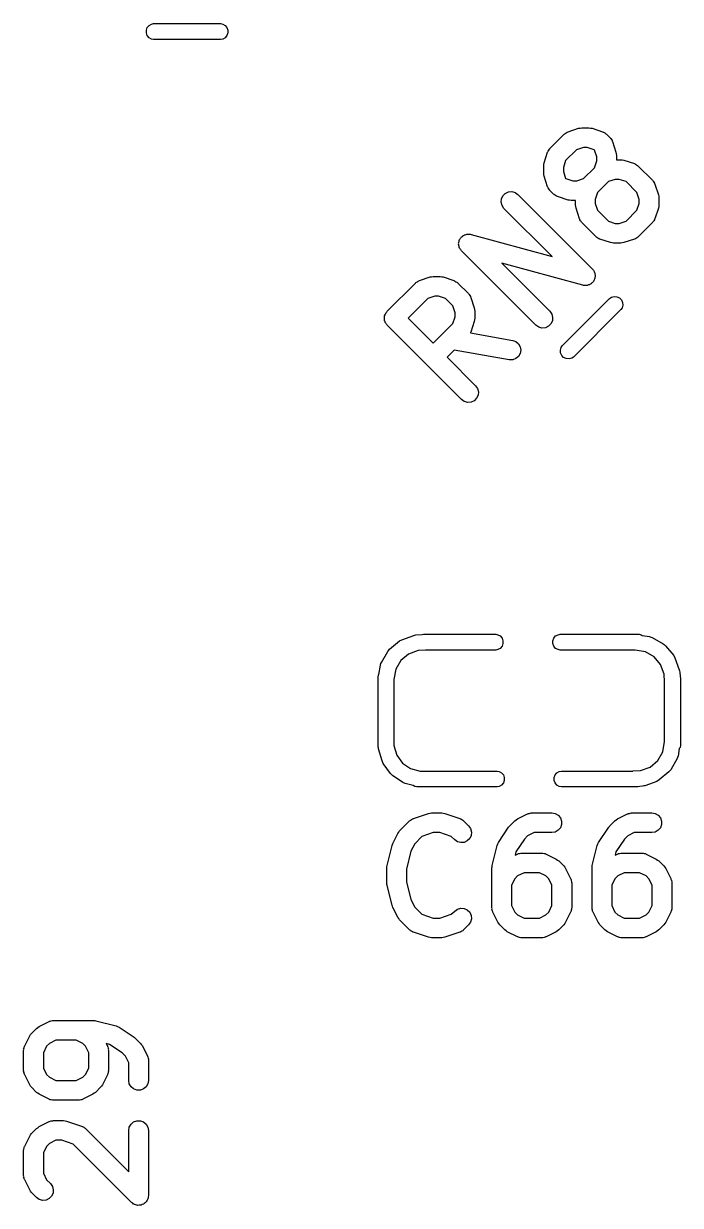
# Model space of a CAD drawing. Extents: x 553.3 to 630.8, y 408.7 to 458.1.
# Drawn here: x 585.55 to 590.54, y 426.9 to 435.89 of the extents above; entities that cross this region are included whole.
import ezdxf

# ---------------------------------------------------------------- set-up
doc = ezdxf.new("R2010")
doc.units = 0
doc.header["$MEASUREMENT"] = 0
doc.layers.add('BLACK', color=7, linetype='CONTINUOUS')

msp = doc.modelspace()

# ---------------------------------------------------------------- linework, layer by layer
at = {"layer": 'BLACK', "linetype": 'CONTINUOUS'}
for p, q in [((586.502, 435.874), (586.52, 435.884)), ((586.52, 435.884), (586.536, 435.887)), ((586.536, 435.887), (587.046, 435.887)), ((587.046, 435.887), (587.062, 435.884)), ((587.062, 435.884), (587.08, 435.874)), ((586.481, 435.838), (586.488, 435.857)), ((586.481, 435.816), (586.481, 435.838)), ((586.488, 435.797), (586.481, 435.816)), ((586.488, 435.857), (586.502, 435.874)), ((586.502, 435.78), (586.488, 435.797)), ((587.08, 435.874), (587.094, 435.857)), ((587.094, 435.797), (587.08, 435.78)), ((587.094, 435.857), (587.101, 435.838)), ((587.101, 435.816), (587.094, 435.797)), ((587.101, 435.838), (587.101, 435.816)), ((586.52, 435.77), (586.502, 435.78)), ((586.536, 435.767), (586.52, 435.77)), ((587.046, 435.767), (586.536, 435.767)), ((587.062, 435.77), (587.046, 435.767)), ((587.08, 435.78), (587.062, 435.77)), ((589.69, 435.064), (589.77, 435.091)), ((589.77, 435.091), (589.782, 435.093)), ((589.782, 435.093), (589.794, 435.095)), ((589.794, 435.095), (589.848, 435.095)), ((589.848, 435.095), (589.86, 435.093)), ((589.86, 435.093), (589.872, 435.091)), ((589.872, 435.091), (589.952, 435.064)), ((589.552, 434.938), (589.66, 435.046)), ((589.66, 435.046), (589.664, 435.048)), ((589.664, 435.048), (589.667, 435.052)), ((589.667, 435.052), (589.674, 435.056)), ((589.674, 435.056), (589.682, 435.061)), ((589.682, 435.061), (589.686, 435.062)), ((589.686, 435.062), (589.69, 435.064)), ((589.952, 435.064), (589.956, 435.062)), ((589.956, 435.062), (589.96, 435.061)), ((589.96, 435.061), (589.968, 435.056)), ((589.968, 435.056), (589.975, 435.052)), ((589.975, 435.052), (589.978, 435.048)), ((589.978, 435.048), (589.982, 435.046)), ((589.982, 435.046), (590.009, 435.019)), ((590.009, 435.019), (590.011, 435.015)), ((590.011, 435.015), (590.014, 435.012)), ((590.014, 435.012), (590.019, 435.005)), ((590.019, 435.005), (590.024, 434.998)), ((590.024, 434.998), (590.025, 434.993)), ((590.025, 434.993), (590.027, 434.99)), ((590.027, 434.99), (590.054, 434.909)), ((589.507, 434.828), (589.534, 434.909)), ((589.534, 434.909), (589.536, 434.913)), ((589.536, 434.913), (589.538, 434.917)), ((589.538, 434.917), (589.543, 434.924)), ((589.543, 434.924), (589.547, 434.932)), ((589.547, 434.932), (589.55, 434.935)), ((589.55, 434.935), (589.552, 434.938)), ((589.754, 434.927), (589.671, 434.845)), ((589.806, 434.945), (589.754, 434.927)), ((589.836, 434.945), (589.806, 434.945)), ((589.888, 434.927), (589.836, 434.945)), ((589.89, 434.925), (589.888, 434.927)), ((589.908, 434.873), (589.89, 434.925)), ((590.054, 434.909), (590.056, 434.897)), ((590.056, 434.897), (590.058, 434.885)), ((589.504, 434.804), (589.506, 434.816)), ((589.504, 434.75), (589.504, 434.804)), ((589.506, 434.816), (589.507, 434.828)), ((589.671, 434.845), (589.654, 434.792)), ((589.89, 434.791), (589.908, 434.843)), ((589.908, 434.843), (589.908, 434.873)), ((590.058, 434.885), (590.058, 434.852)), ((590.058, 434.852), (590.09, 434.852)), ((590.09, 434.852), (590.102, 434.85)), ((590.102, 434.85), (590.114, 434.848)), ((590.114, 434.848), (590.195, 434.822)), ((590.195, 434.822), (590.199, 434.819)), ((590.199, 434.819), (590.203, 434.818)), ((590.203, 434.818), (590.21, 434.813)), ((590.21, 434.813), (590.218, 434.809)), ((590.218, 434.809), (590.221, 434.806)), ((590.221, 434.806), (590.224, 434.803)), ((590.224, 434.803), (590.332, 434.696)), ((589.506, 434.739), (589.504, 434.75)), ((589.507, 434.727), (589.506, 434.739)), ((589.534, 434.646), (589.507, 434.727)), ((589.654, 434.792), (589.654, 434.763)), ((589.654, 434.763), (589.671, 434.71)), ((589.671, 434.71), (589.673, 434.708)), ((589.807, 434.708), (589.89, 434.791)), ((589.536, 434.642), (589.534, 434.646)), ((589.538, 434.638), (589.536, 434.642)), ((589.543, 434.631), (589.538, 434.638)), ((589.547, 434.623), (589.543, 434.631)), ((589.55, 434.62), (589.547, 434.623)), ((589.552, 434.617), (589.55, 434.62)), ((589.673, 434.708), (589.725, 434.691)), ((589.725, 434.691), (589.755, 434.691)), ((589.755, 434.691), (589.807, 434.708)), ((589.996, 434.685), (589.913, 434.602)), ((590.049, 434.702), (589.996, 434.685)), ((590.078, 434.702), (590.049, 434.702)), ((590.131, 434.685), (590.078, 434.702)), ((590.213, 434.602), (590.131, 434.685)), ((590.332, 434.696), (590.334, 434.692)), ((590.334, 434.692), (590.338, 434.689)), ((590.338, 434.689), (590.342, 434.682)), ((590.342, 434.682), (590.347, 434.674)), ((590.347, 434.674), (590.348, 434.67)), ((590.348, 434.67), (590.35, 434.666)), ((590.35, 434.666), (590.377, 434.586)), ((589.181, 434.528), (589.183, 434.554)), ((589.183, 434.554), (589.194, 434.578)), ((589.194, 434.578), (589.212, 434.596)), ((589.212, 434.596), (589.236, 434.607)), ((589.236, 434.607), (589.262, 434.61)), ((589.262, 434.61), (589.287, 434.603)), ((589.287, 434.603), (589.308, 434.588)), ((589.308, 434.588), (589.874, 434.022)), ((589.579, 434.59), (589.552, 434.617)), ((589.583, 434.587), (589.579, 434.59)), ((589.586, 434.584), (589.583, 434.587)), ((589.594, 434.58), (589.586, 434.584)), ((589.601, 434.575), (589.594, 434.58)), ((589.605, 434.574), (589.601, 434.575)), ((589.609, 434.571), (589.605, 434.574)), ((589.69, 434.545), (589.609, 434.571)), ((589.701, 434.543), (589.69, 434.545)), ((589.713, 434.541), (589.701, 434.543)), ((589.746, 434.541), (589.713, 434.541)), ((589.746, 434.508), (589.746, 434.541)), ((589.913, 434.602), (589.896, 434.55)), ((589.896, 434.55), (589.896, 434.52)), ((590.231, 434.55), (590.213, 434.602)), ((590.231, 434.52), (590.231, 434.55)), ((590.377, 434.586), (590.379, 434.574)), ((590.379, 434.574), (590.381, 434.562)), ((590.381, 434.562), (590.381, 434.508)), ((589.187, 434.503), (589.181, 434.528)), ((589.202, 434.482), (589.187, 434.503)), ((589.568, 434.116), (589.202, 434.482)), ((589.748, 434.496), (589.746, 434.508)), ((589.75, 434.484), (589.748, 434.496)), ((589.777, 434.403), (589.75, 434.484)), ((589.896, 434.52), (589.913, 434.468)), ((589.913, 434.468), (589.996, 434.385)), ((590.131, 434.385), (590.213, 434.468)), ((590.213, 434.468), (590.231, 434.52)), ((590.377, 434.484), (590.35, 434.403)), ((590.379, 434.496), (590.377, 434.484)), ((590.381, 434.508), (590.379, 434.496)), ((589.779, 434.4), (589.777, 434.403)), ((589.78, 434.395), (589.779, 434.4)), ((589.785, 434.388), (589.78, 434.395)), ((589.789, 434.381), (589.785, 434.388)), ((589.792, 434.378), (589.789, 434.381)), ((589.795, 434.374), (589.792, 434.378)), ((589.903, 434.266), (589.795, 434.374)), ((589.996, 434.385), (590.049, 434.367)), ((590.049, 434.367), (590.078, 434.367)), ((590.078, 434.367), (590.131, 434.385)), ((590.332, 434.374), (590.224, 434.266)), ((590.334, 434.378), (590.332, 434.374)), ((590.338, 434.381), (590.334, 434.378)), ((590.342, 434.388), (590.338, 434.381)), ((590.347, 434.395), (590.342, 434.388)), ((590.348, 434.4), (590.347, 434.395)), ((590.35, 434.403), (590.348, 434.4)), ((588.871, 434.255), (588.875, 434.259)), ((588.875, 434.259), (588.879, 434.265)), ((588.879, 434.265), (588.885, 434.269)), ((588.885, 434.269), (588.889, 434.273)), ((588.889, 434.273), (588.895, 434.276)), ((588.895, 434.276), (588.901, 434.28)), ((588.901, 434.28), (588.907, 434.281)), ((588.907, 434.281), (588.913, 434.284)), ((588.913, 434.284), (588.919, 434.285)), ((588.919, 434.285), (588.926, 434.286)), ((588.926, 434.286), (588.932, 434.286)), ((588.932, 434.286), (588.939, 434.286)), ((588.939, 434.286), (588.945, 434.285)), ((588.945, 434.285), (588.952, 434.284)), ((588.952, 434.284), (589.568, 434.116)), ((589.906, 434.264), (589.903, 434.266)), ((589.909, 434.261), (589.906, 434.264)), ((589.917, 434.256), (589.909, 434.261)), ((590.218, 434.261), (590.21, 434.256)), ((590.221, 434.264), (590.218, 434.261)), ((590.224, 434.266), (590.221, 434.264)), ((588.857, 434.218), (588.859, 434.225)), ((588.858, 434.212), (588.857, 434.218)), ((588.857, 434.205), (588.858, 434.212)), ((588.859, 434.199), (588.857, 434.205)), ((588.859, 434.225), (588.86, 434.231)), ((588.86, 434.193), (588.859, 434.199)), ((588.86, 434.231), (588.862, 434.237)), ((588.862, 434.186), (588.86, 434.193)), ((588.862, 434.237), (588.864, 434.244)), ((588.864, 434.18), (588.862, 434.186)), ((588.864, 434.244), (588.868, 434.249)), ((588.868, 434.175), (588.864, 434.18)), ((588.868, 434.249), (588.871, 434.255)), ((588.87, 434.169), (588.868, 434.175)), ((588.875, 434.164), (588.87, 434.169)), ((589.924, 434.251), (589.917, 434.256)), ((589.928, 434.25), (589.924, 434.251)), ((589.932, 434.248), (589.928, 434.25)), ((590.013, 434.221), (589.932, 434.248)), ((590.025, 434.22), (590.013, 434.221)), ((590.036, 434.217), (590.025, 434.22)), ((590.09, 434.217), (590.036, 434.217)), ((590.102, 434.22), (590.09, 434.217)), ((590.114, 434.221), (590.102, 434.22)), ((590.195, 434.248), (590.114, 434.221)), ((590.199, 434.25), (590.195, 434.248)), ((590.203, 434.251), (590.199, 434.25)), ((590.21, 434.256), (590.203, 434.251)), ((588.879, 434.159), (588.875, 434.164)), ((589.445, 433.593), (588.879, 434.159)), ((589.801, 433.897), (589.185, 434.065)), ((589.185, 434.065), (589.551, 433.699)), ((589.874, 434.022), (589.878, 434.017)), ((589.878, 434.017), (589.883, 434.012)), ((589.883, 434.012), (589.885, 434.006)), ((589.885, 434.006), (589.889, 434.001)), ((589.889, 434.001), (589.891, 433.994)), ((589.891, 433.994), (589.894, 433.988)), ((588.313, 433.699), (588.529, 433.914)), ((588.529, 433.914), (588.532, 433.917)), ((588.532, 433.917), (588.535, 433.92)), ((588.535, 433.92), (588.543, 433.924)), ((588.543, 433.924), (588.55, 433.929)), ((588.55, 433.929), (588.554, 433.931)), ((588.554, 433.931), (588.558, 433.933)), ((588.558, 433.933), (588.639, 433.96)), ((588.639, 433.96), (588.651, 433.961)), ((588.651, 433.961), (588.663, 433.963)), ((588.663, 433.963), (588.717, 433.963)), ((588.717, 433.963), (588.728, 433.961)), ((588.728, 433.961), (588.74, 433.96)), ((588.74, 433.96), (588.821, 433.933)), ((588.821, 433.933), (588.825, 433.931)), ((588.825, 433.931), (588.829, 433.929)), ((588.829, 433.929), (588.836, 433.924)), ((588.836, 433.924), (588.844, 433.92)), ((588.844, 433.92), (588.847, 433.917)), ((588.847, 433.917), (588.85, 433.914)), ((588.85, 433.914), (588.931, 433.834)), ((589.852, 433.901), (589.846, 433.899)), ((589.858, 433.905), (589.852, 433.901)), ((589.864, 433.908), (589.858, 433.905)), ((589.869, 433.912), (589.864, 433.908)), ((589.874, 433.916), (589.869, 433.912)), ((589.878, 433.921), (589.874, 433.916)), ((589.882, 433.926), (589.878, 433.921)), ((589.885, 433.932), (589.882, 433.926)), ((589.889, 433.937), (589.885, 433.932)), ((589.891, 433.944), (589.889, 433.937)), ((589.893, 433.95), (589.891, 433.944)), ((589.894, 433.956), (589.893, 433.95)), ((589.894, 433.988), (589.894, 433.982)), ((589.894, 433.982), (589.896, 433.976)), ((589.896, 433.962), (589.894, 433.956)), ((589.896, 433.976), (589.895, 433.969)), ((589.895, 433.969), (589.896, 433.962)), ((588.675, 433.813), (588.622, 433.796)), ((588.704, 433.813), (588.675, 433.813)), ((588.757, 433.796), (588.704, 433.813)), ((588.931, 433.834), (588.934, 433.83)), ((588.934, 433.83), (588.937, 433.827)), ((588.937, 433.827), (588.941, 433.82)), ((588.941, 433.82), (588.946, 433.812)), ((588.946, 433.812), (588.947, 433.808)), ((589.808, 433.896), (589.801, 433.897)), ((589.814, 433.894), (589.808, 433.896)), ((589.821, 433.895), (589.814, 433.894)), ((589.827, 433.894), (589.821, 433.895)), ((589.834, 433.896), (589.827, 433.894)), ((589.84, 433.897), (589.834, 433.896)), ((589.846, 433.899), (589.84, 433.897)), ((590.019, 433.806), (590.039, 433.812)), ((590.039, 433.812), (590.061, 433.81)), ((590.061, 433.81), (590.08, 433.801)), ((588.622, 433.796), (588.472, 433.646)), ((588.813, 433.74), (588.757, 433.796)), ((588.83, 433.688), (588.813, 433.74)), ((588.947, 433.808), (588.949, 433.804)), ((588.949, 433.804), (588.976, 433.724)), ((588.976, 433.724), (588.978, 433.712)), ((589.645, 433.436), (590.006, 433.797)), ((590.006, 433.797), (590.019, 433.806)), ((590.08, 433.801), (590.095, 433.786)), ((590.1, 433.725), (590.091, 433.712)), ((590.095, 433.786), (590.104, 433.767)), ((590.105, 433.746), (590.1, 433.725)), ((590.104, 433.767), (590.105, 433.746)), ((588.292, 433.652), (588.293, 433.659)), ((588.292, 433.646), (588.292, 433.652)), ((588.292, 433.639), (588.292, 433.646)), ((588.293, 433.633), (588.292, 433.639)), ((588.293, 433.659), (588.294, 433.665)), ((588.294, 433.627), (588.293, 433.633)), ((588.294, 433.665), (588.297, 433.671)), ((588.297, 433.671), (588.298, 433.678)), ((588.298, 433.678), (588.302, 433.683)), ((588.302, 433.683), (588.305, 433.689)), ((588.305, 433.689), (588.31, 433.694)), ((588.31, 433.694), (588.313, 433.699)), ((588.472, 433.646), (588.663, 433.456)), ((588.813, 433.606), (588.83, 433.658)), ((588.83, 433.658), (588.83, 433.688)), ((588.978, 433.634), (588.976, 433.622)), ((588.978, 433.712), (588.98, 433.7)), ((588.98, 433.646), (588.978, 433.634)), ((588.98, 433.7), (588.98, 433.646)), ((589.551, 433.699), (589.566, 433.678)), ((589.566, 433.678), (589.572, 433.652)), ((589.572, 433.652), (589.57, 433.627)), ((590.091, 433.712), (589.73, 433.351)), ((588.297, 433.621), (588.294, 433.627)), ((588.298, 433.614), (588.297, 433.621)), ((588.302, 433.609), (588.298, 433.614)), ((588.305, 433.603), (588.302, 433.609)), ((588.31, 433.598), (588.305, 433.603)), ((588.313, 433.593), (588.31, 433.598)), ((588.879, 433.027), (588.313, 433.593)), ((588.663, 433.456), (588.813, 433.606)), ((588.949, 433.541), (588.947, 433.538)), ((588.976, 433.622), (588.949, 433.541)), ((589.466, 433.578), (589.445, 433.593)), ((589.491, 433.571), (589.466, 433.578)), ((589.517, 433.573), (589.491, 433.571)), ((589.541, 433.585), (589.517, 433.573)), ((589.559, 433.603), (589.541, 433.585)), ((589.57, 433.627), (589.559, 433.603)), ((588.947, 433.538), (588.946, 433.534)), ((588.946, 433.534), (589.268, 433.477)), ((589.268, 433.477), (589.293, 433.468)), ((589.293, 433.468), (589.313, 433.452)), ((589.313, 433.452), (589.326, 433.429)), ((588.823, 433.404), (588.769, 433.35)), ((589.242, 433.33), (588.823, 433.404)), ((589.326, 433.378), (589.313, 433.355)), ((589.326, 433.429), (589.33, 433.403)), ((589.33, 433.403), (589.326, 433.378)), ((589.631, 433.403), (589.636, 433.423)), ((589.632, 433.382), (589.631, 433.403)), ((589.641, 433.362), (589.632, 433.382)), ((589.636, 433.423), (589.645, 433.436)), ((589.656, 433.348), (589.641, 433.362)), ((588.769, 433.35), (588.985, 433.133)), ((589.268, 433.33), (589.242, 433.33)), ((589.293, 433.339), (589.268, 433.33)), ((589.313, 433.355), (589.293, 433.339)), ((589.675, 433.339), (589.656, 433.348)), ((589.697, 433.337), (589.675, 433.339)), ((589.717, 433.342), (589.697, 433.337)), ((589.73, 433.351), (589.717, 433.342)), ((588.985, 433.133), (589, 433.112)), ((589, 433.112), (589.007, 433.087)), ((588.9, 433.012), (588.879, 433.027)), ((588.926, 433.006), (588.9, 433.012)), ((588.951, 433.008), (588.926, 433.006)), ((588.975, 433.019), (588.951, 433.008)), ((588.994, 433.037), (588.975, 433.019)), ((589.005, 433.061), (588.994, 433.037)), ((589.007, 433.087), (589.005, 433.061)), ((588.424, 431.201), (588.515, 431.234)), ((588.515, 431.234), (588.524, 431.236)), ((588.524, 431.236), (588.532, 431.238)), ((588.532, 431.238), (588.579, 431.24)), ((588.579, 431.24), (588.589, 431.242)), ((588.589, 431.242), (589.14, 431.242)), ((589.14, 431.242), (589.155, 431.239)), ((589.155, 431.239), (589.173, 431.229)), ((589.173, 431.229), (589.187, 431.213)), ((589.187, 431.213), (589.194, 431.193)), ((589.574, 431.193), (589.582, 431.213)), ((589.582, 431.213), (589.595, 431.229)), ((589.595, 431.229), (589.613, 431.239)), ((589.613, 431.239), (589.629, 431.242)), ((589.629, 431.242), (590.23, 431.242)), ((590.23, 431.242), (590.245, 431.239)), ((590.245, 431.239), (590.254, 431.234)), ((590.254, 431.234), (590.31, 431.224)), ((590.31, 431.224), (590.31, 431.224)), ((590.31, 431.224), (590.32, 431.221)), ((590.32, 431.221), (590.33, 431.217)), ((590.33, 431.217), (590.33, 431.217)), ((590.33, 431.217), (590.414, 431.169)), ((588.318, 431.112), (588.325, 431.12)), ((588.325, 431.12), (588.331, 431.128)), ((588.331, 431.128), (588.406, 431.191)), ((588.331, 431.128), (588.331, 431.128)), ((588.406, 431.191), (588.424, 431.201)), ((588.424, 431.201), (588.424, 431.201)), ((588.548, 431.118), (588.475, 431.092)), ((588.605, 431.122), (588.548, 431.118)), ((588.607, 431.122), (588.605, 431.122)), ((589.14, 431.122), (588.607, 431.122)), ((589.155, 431.125), (589.14, 431.122)), ((589.173, 431.135), (589.155, 431.125)), ((589.187, 431.152), (589.173, 431.135)), ((589.194, 431.171), (589.187, 431.152)), ((589.194, 431.193), (589.194, 431.171)), ((589.574, 431.171), (589.574, 431.193)), ((589.582, 431.152), (589.574, 431.171)), ((589.595, 431.135), (589.582, 431.152)), ((589.613, 431.125), (589.595, 431.135)), ((589.629, 431.122), (589.613, 431.125)), ((590.199, 431.122), (589.629, 431.122)), ((590.279, 431.108), (590.199, 431.122)), ((590.414, 431.169), (590.414, 431.169)), ((590.414, 431.169), (590.42, 431.164)), ((590.42, 431.164), (590.43, 431.155)), ((590.43, 431.155), (590.43, 431.155)), ((590.43, 431.155), (590.493, 431.081)), ((588.266, 431.019), (588.269, 431.028)), ((588.269, 431.028), (588.318, 431.112)), ((588.269, 431.028), (588.269, 431.028)), ((588.318, 431.112), (588.318, 431.112)), ((588.416, 431.043), (588.378, 430.977)), ((588.475, 431.092), (588.416, 431.043)), ((590.345, 431.07), (590.279, 431.108)), ((590.394, 431.012), (590.345, 431.07)), ((590.493, 431.081), (590.503, 431.063)), ((590.503, 431.063), (590.503, 431.063)), ((590.503, 431.063), (590.536, 430.971)), ((588.244, 430.917), (588.247, 430.933)), ((588.247, 430.933), (588.25, 430.937)), ((588.25, 430.937), (588.262, 431.008)), ((588.262, 431.008), (588.266, 431.019)), ((588.262, 431.008), (588.262, 431.008)), ((588.378, 430.977), (588.364, 430.897)), ((590.421, 430.938), (590.394, 431.012)), ((590.424, 430.881), (590.421, 430.938)), ((590.536, 430.971), (590.538, 430.963)), ((590.538, 430.963), (590.54, 430.954)), ((590.54, 430.954), (590.542, 430.922)), ((588.244, 430.417), (588.244, 430.917)), ((588.364, 430.897), (588.364, 430.432)), ((590.424, 430.879), (590.424, 430.881)), ((590.424, 430.427), (590.424, 430.879)), ((590.542, 430.922), (590.544, 430.907)), ((590.544, 430.907), (590.544, 430.397)), ((588.245, 430.415), (588.244, 430.417)), ((588.245, 430.385), (588.245, 430.415)), ((588.364, 430.432), (588.365, 430.395)), ((588.365, 430.395), (588.386, 430.322)), ((590.41, 430.347), (590.424, 430.427)), ((590.544, 430.397), (590.542, 430.381)), ((588.247, 430.378), (588.245, 430.385)), ((588.248, 430.37), (588.247, 430.378)), ((588.274, 430.279), (588.248, 430.37)), ((588.386, 430.322), (588.429, 430.262)), ((590.372, 430.281), (590.41, 430.347)), ((590.525, 430.312), (590.519, 430.296)), ((590.527, 430.316), (590.525, 430.312)), ((590.536, 430.372), (590.527, 430.316)), ((590.527, 430.316), (590.527, 430.316)), ((590.542, 430.381), (590.536, 430.372)), ((588.283, 430.26), (588.274, 430.279)), ((588.338, 430.183), (588.283, 430.26)), ((588.283, 430.26), (588.283, 430.26)), ((588.429, 430.262), (588.49, 430.221)), ((588.49, 430.221), (588.565, 430.202)), ((590.241, 430.206), (590.314, 430.232)), ((590.314, 430.232), (590.372, 430.281)), ((590.519, 430.296), (590.471, 430.212)), ((590.519, 430.296), (590.519, 430.296)), ((588.353, 430.169), (588.338, 430.183)), ((588.432, 430.115), (588.353, 430.169)), ((588.565, 430.202), (589.15, 430.202)), ((589.15, 430.202), (589.165, 430.199)), ((589.165, 430.199), (589.183, 430.189)), ((589.183, 430.189), (589.197, 430.173)), ((589.197, 430.173), (589.204, 430.153)), ((589.204, 430.131), (589.197, 430.112)), ((589.204, 430.153), (589.204, 430.131)), ((589.584, 430.153), (589.592, 430.173)), ((589.584, 430.131), (589.584, 430.153)), ((589.592, 430.112), (589.584, 430.131)), ((589.592, 430.173), (589.605, 430.189)), ((589.605, 430.189), (589.623, 430.199)), ((589.623, 430.199), (589.639, 430.202)), ((589.639, 430.202), (590.182, 430.202)), ((590.182, 430.202), (590.183, 430.203)), ((590.183, 430.203), (590.241, 430.206)), ((590.383, 430.134), (590.365, 430.123)), ((590.457, 430.196), (590.383, 430.134)), ((590.466, 430.207), (590.457, 430.196)), ((590.457, 430.196), (590.457, 430.196)), ((590.471, 430.212), (590.466, 430.207)), ((590.471, 430.212), (590.471, 430.212)), ((588.451, 430.107), (588.432, 430.115)), ((588.432, 430.115), (588.432, 430.115)), ((588.511, 430.092), (588.451, 430.107)), ((588.523, 430.085), (588.511, 430.092)), ((588.539, 430.082), (588.523, 430.085)), ((589.15, 430.082), (588.539, 430.082)), ((589.165, 430.085), (589.15, 430.082)), ((589.183, 430.095), (589.165, 430.085)), ((589.197, 430.112), (589.183, 430.095)), ((589.605, 430.095), (589.592, 430.112)), ((589.623, 430.085), (589.605, 430.095)), ((589.639, 430.082), (589.623, 430.085)), ((590.22, 430.082), (589.639, 430.082)), ((590.235, 430.085), (590.22, 430.082)), ((590.236, 430.085), (590.235, 430.085)), ((590.256, 430.086), (590.236, 430.085)), ((590.265, 430.088), (590.256, 430.086)), ((590.273, 430.09), (590.265, 430.088)), ((590.365, 430.123), (590.273, 430.09)), ((590.365, 430.123), (590.365, 430.123)), ((588.513, 429.841), (588.628, 429.879)), ((588.628, 429.879), (588.64, 429.881)), ((588.64, 429.881), (588.651, 429.883)), ((588.651, 429.883), (588.728, 429.883)), ((588.728, 429.883), (588.739, 429.881)), ((588.739, 429.881), (588.751, 429.879)), ((588.751, 429.879), (588.866, 429.841)), ((589.304, 429.837), (589.38, 429.875)), ((589.38, 429.875), (589.384, 429.876)), ((589.384, 429.876), (589.388, 429.879)), ((589.388, 429.879), (589.396, 429.88)), ((589.396, 429.88), (589.405, 429.883)), ((589.405, 429.883), (589.409, 429.882)), ((589.409, 429.882), (589.413, 429.883)), ((589.413, 429.883), (589.566, 429.883)), ((589.566, 429.883), (589.591, 429.879)), ((589.591, 429.879), (589.614, 429.866)), ((589.614, 429.866), (589.631, 429.846)), ((590.066, 429.837), (590.142, 429.875)), ((590.142, 429.875), (590.146, 429.876)), ((590.146, 429.876), (590.15, 429.879)), ((590.15, 429.879), (590.158, 429.88)), ((590.158, 429.88), (590.167, 429.883)), ((590.167, 429.883), (590.171, 429.882)), ((590.171, 429.882), (590.175, 429.883)), ((590.175, 429.883), (590.328, 429.883)), ((590.328, 429.883), (590.353, 429.879)), ((590.353, 429.879), (590.376, 429.866)), ((590.376, 429.866), (590.393, 429.846)), ((588.408, 429.747), (588.484, 429.823)), ((588.484, 429.823), (588.488, 429.826)), ((588.488, 429.826), (588.491, 429.829)), ((588.491, 429.829), (588.498, 429.833)), ((588.498, 429.833), (588.505, 429.838)), ((588.505, 429.838), (588.51, 429.839)), ((588.51, 429.839), (588.513, 429.841)), ((588.866, 429.841), (588.869, 429.839)), ((588.869, 429.839), (588.874, 429.838)), ((588.874, 429.838), (588.881, 429.833)), ((588.881, 429.833), (588.889, 429.829)), ((588.889, 429.829), (588.891, 429.826)), ((588.891, 429.826), (588.895, 429.823)), ((588.895, 429.823), (588.933, 429.785)), ((588.933, 429.785), (588.948, 429.764)), ((589.16, 429.659), (589.237, 429.774)), ((589.237, 429.774), (589.242, 429.779)), ((589.242, 429.779), (589.246, 429.785)), ((589.246, 429.785), (589.284, 429.823)), ((589.284, 429.823), (589.294, 429.83)), ((589.294, 429.83), (589.304, 429.837)), ((589.631, 429.771), (589.614, 429.751)), ((589.631, 429.846), (589.64, 429.821)), ((589.64, 429.795), (589.631, 429.771)), ((589.64, 429.821), (589.64, 429.795)), ((589.922, 429.659), (589.999, 429.774)), ((589.999, 429.774), (590.004, 429.779)), ((590.004, 429.779), (590.008, 429.785)), ((590.008, 429.785), (590.046, 429.823)), ((590.046, 429.823), (590.056, 429.83)), ((590.056, 429.83), (590.066, 429.837)), ((590.393, 429.771), (590.376, 429.751)), ((590.393, 429.846), (590.401, 429.821)), ((590.401, 429.795), (590.393, 429.771)), ((590.401, 429.821), (590.401, 429.795)), ((588.356, 429.651), (588.394, 429.727)), ((588.394, 429.727), (588.401, 429.737)), ((588.401, 429.737), (588.408, 429.747)), ((588.578, 429.704), (588.523, 429.649)), ((588.664, 429.733), (588.578, 429.704)), ((588.715, 429.733), (588.664, 429.733)), ((588.801, 429.704), (588.715, 429.733)), ((588.827, 429.679), (588.801, 429.704)), ((588.848, 429.664), (588.827, 429.679)), ((588.941, 429.689), (588.923, 429.67)), ((588.952, 429.712), (588.941, 429.689)), ((588.948, 429.764), (588.955, 429.738)), ((588.955, 429.738), (588.952, 429.712)), ((589.357, 429.684), (589.292, 429.587)), ((589.382, 429.708), (589.357, 429.684)), ((589.431, 429.733), (589.382, 429.708)), ((589.566, 429.733), (589.431, 429.733)), ((589.591, 429.738), (589.566, 429.733)), ((589.614, 429.751), (589.591, 429.738)), ((590.119, 429.684), (590.054, 429.587)), ((590.143, 429.708), (590.119, 429.684)), ((590.193, 429.733), (590.143, 429.708)), ((590.328, 429.733), (590.193, 429.733)), ((590.353, 429.738), (590.328, 429.733)), ((590.376, 429.751), (590.353, 429.738)), ((588.312, 429.483), (588.35, 429.636)), ((588.35, 429.636), (588.353, 429.643)), ((588.353, 429.643), (588.356, 429.651)), ((588.494, 429.591), (588.46, 429.456)), ((588.523, 429.649), (588.494, 429.591)), ((588.873, 429.657), (588.848, 429.664)), ((588.899, 429.659), (588.873, 429.657)), ((588.923, 429.67), (588.899, 429.659)), ((589.112, 429.483), (589.15, 429.636)), ((589.15, 429.636), (589.155, 429.647)), ((589.155, 429.647), (589.16, 429.659)), ((589.292, 429.587), (589.286, 429.562)), ((589.874, 429.483), (589.912, 429.636)), ((589.912, 429.636), (589.917, 429.647)), ((589.917, 429.647), (589.922, 429.659)), ((590.054, 429.587), (590.048, 429.562)), ((589.286, 429.562), (589.304, 429.57)), ((589.304, 429.57), (589.308, 429.572)), ((589.308, 429.572), (589.312, 429.574)), ((589.312, 429.574), (589.32, 429.575)), ((589.32, 429.575), (589.329, 429.578)), ((589.329, 429.578), (589.333, 429.578)), ((589.333, 429.578), (589.337, 429.578)), ((589.337, 429.578), (589.49, 429.578)), ((589.49, 429.578), (589.494, 429.578)), ((589.494, 429.578), (589.498, 429.578)), ((589.498, 429.578), (589.507, 429.575)), ((589.507, 429.575), (589.515, 429.574)), ((589.515, 429.574), (589.519, 429.572)), ((589.519, 429.572), (589.523, 429.57)), ((589.523, 429.57), (589.599, 429.532)), ((589.599, 429.532), (589.609, 429.525)), ((589.609, 429.525), (589.619, 429.518)), ((589.619, 429.518), (589.657, 429.48)), ((590.048, 429.562), (590.066, 429.57)), ((590.066, 429.57), (590.07, 429.572)), ((590.07, 429.572), (590.073, 429.574)), ((590.073, 429.574), (590.082, 429.575)), ((590.082, 429.575), (590.09, 429.578)), ((590.09, 429.578), (590.095, 429.578)), ((590.095, 429.578), (590.099, 429.578)), ((590.099, 429.578), (590.251, 429.578)), ((590.251, 429.578), (590.256, 429.578)), ((590.256, 429.578), (590.26, 429.578)), ((590.26, 429.578), (590.268, 429.575)), ((590.268, 429.575), (590.277, 429.574)), ((590.277, 429.574), (590.281, 429.572)), ((590.281, 429.572), (590.285, 429.57)), ((590.285, 429.57), (590.361, 429.532)), ((590.361, 429.532), (590.371, 429.525)), ((590.371, 429.525), (590.381, 429.518)), ((590.381, 429.518), (590.419, 429.48)), ((588.31, 429.465), (588.311, 429.474)), ((588.31, 429.351), (588.31, 429.465)), ((588.311, 429.474), (588.312, 429.483)), ((588.46, 429.456), (588.46, 429.36)), ((589.11, 429.465), (589.111, 429.474)), ((589.11, 429.16), (589.11, 429.465)), ((589.111, 429.474), (589.112, 429.483)), ((589.355, 429.428), (589.305, 429.404)), ((589.472, 429.428), (589.355, 429.428)), ((589.521, 429.404), (589.472, 429.428)), ((589.657, 429.48), (589.664, 429.47)), ((589.664, 429.47), (589.671, 429.461)), ((589.671, 429.461), (589.709, 429.384)), ((589.872, 429.465), (589.873, 429.474)), ((589.872, 429.16), (589.872, 429.465)), ((589.873, 429.474), (589.874, 429.483)), ((590.117, 429.428), (590.067, 429.404)), ((590.234, 429.428), (590.117, 429.428)), ((590.283, 429.404), (590.234, 429.428)), ((590.419, 429.48), (590.426, 429.47)), ((590.426, 429.47), (590.433, 429.461)), ((590.433, 429.461), (590.471, 429.384)), ((588.311, 429.342), (588.31, 429.351)), ((588.312, 429.333), (588.311, 429.342)), ((588.35, 429.18), (588.312, 429.333)), ((588.46, 429.36), (588.494, 429.225)), ((589.285, 429.383), (589.26, 429.333)), ((589.26, 429.333), (589.26, 429.178)), ((589.305, 429.404), (589.285, 429.383)), ((589.542, 429.383), (589.521, 429.404)), ((589.567, 429.333), (589.542, 429.383)), ((589.567, 429.178), (589.567, 429.333)), ((589.709, 429.384), (589.71, 429.38)), ((589.71, 429.38), (589.712, 429.377)), ((589.712, 429.377), (589.714, 429.368)), ((589.714, 429.368), (589.716, 429.36)), ((589.716, 429.36), (589.716, 429.355)), ((589.716, 429.355), (589.717, 429.351)), ((589.717, 429.351), (589.717, 429.16)), ((590.046, 429.383), (590.022, 429.333)), ((590.022, 429.333), (590.022, 429.178)), ((590.067, 429.404), (590.046, 429.383)), ((590.304, 429.383), (590.283, 429.404)), ((590.329, 429.333), (590.304, 429.383)), ((590.329, 429.178), (590.329, 429.333)), ((590.471, 429.384), (590.472, 429.38)), ((590.472, 429.38), (590.474, 429.377)), ((590.474, 429.377), (590.476, 429.368)), ((590.476, 429.368), (590.478, 429.36)), ((590.478, 429.36), (590.478, 429.355)), ((590.478, 429.355), (590.479, 429.351)), ((590.479, 429.351), (590.479, 429.16)), ((588.494, 429.225), (588.523, 429.167)), ((588.353, 429.173), (588.35, 429.18)), ((588.356, 429.165), (588.353, 429.173)), ((588.394, 429.089), (588.356, 429.165)), ((588.523, 429.167), (588.578, 429.112)), ((588.801, 429.112), (588.827, 429.137)), ((588.827, 429.137), (588.848, 429.152)), ((588.848, 429.152), (588.873, 429.159)), ((588.873, 429.159), (588.899, 429.157)), ((588.899, 429.157), (588.923, 429.146)), ((588.923, 429.146), (588.941, 429.127)), ((589.111, 429.156), (589.11, 429.16)), ((589.11, 429.152), (589.111, 429.156)), ((589.113, 429.143), (589.11, 429.152)), ((589.114, 429.135), (589.113, 429.143)), ((589.116, 429.131), (589.114, 429.135)), ((589.26, 429.178), (589.285, 429.129)), ((589.542, 429.129), (589.567, 429.178)), ((589.712, 429.135), (589.71, 429.131)), ((589.714, 429.143), (589.712, 429.135)), ((589.716, 429.152), (589.714, 429.143)), ((589.717, 429.16), (589.716, 429.156)), ((589.716, 429.156), (589.716, 429.152)), ((589.872, 429.156), (589.872, 429.16)), ((589.872, 429.152), (589.872, 429.156)), ((589.875, 429.143), (589.872, 429.152)), ((589.876, 429.135), (589.875, 429.143)), ((589.878, 429.131), (589.876, 429.135)), ((590.022, 429.178), (590.046, 429.129)), ((590.304, 429.129), (590.329, 429.178)), ((590.474, 429.135), (590.472, 429.131)), ((590.476, 429.143), (590.474, 429.135)), ((590.478, 429.152), (590.476, 429.143)), ((590.479, 429.16), (590.478, 429.156)), ((590.478, 429.156), (590.478, 429.152)), ((588.401, 429.079), (588.394, 429.089)), ((588.408, 429.069), (588.401, 429.079)), ((588.484, 428.993), (588.408, 429.069)), ((588.578, 429.112), (588.664, 429.083)), ((588.664, 429.083), (588.715, 429.083)), ((588.715, 429.083), (588.801, 429.112)), ((588.948, 429.053), (588.933, 429.031)), ((588.941, 429.127), (588.952, 429.104)), ((588.955, 429.078), (588.948, 429.053)), ((588.952, 429.104), (588.955, 429.078)), ((589.118, 429.127), (589.116, 429.131)), ((589.156, 429.051), (589.118, 429.127)), ((589.163, 429.041), (589.156, 429.051)), ((589.285, 429.129), (589.305, 429.108)), ((589.305, 429.108), (589.355, 429.083)), ((589.355, 429.083), (589.472, 429.083)), ((589.472, 429.083), (589.521, 429.108)), ((589.521, 429.108), (589.542, 429.129)), ((589.671, 429.051), (589.664, 429.041)), ((589.709, 429.127), (589.671, 429.051)), ((589.71, 429.131), (589.709, 429.127)), ((589.88, 429.127), (589.878, 429.131)), ((589.918, 429.051), (589.88, 429.127)), ((589.925, 429.041), (589.918, 429.051)), ((590.046, 429.129), (590.067, 429.108)), ((590.067, 429.108), (590.117, 429.083)), ((590.117, 429.083), (590.234, 429.083)), ((590.234, 429.083), (590.283, 429.108)), ((590.283, 429.108), (590.304, 429.129)), ((590.433, 429.051), (590.426, 429.041)), ((590.471, 429.127), (590.433, 429.051)), ((590.472, 429.131), (590.471, 429.127)), ((588.488, 428.991), (588.484, 428.993)), ((588.491, 428.987), (588.488, 428.991)), ((588.498, 428.983), (588.491, 428.987)), ((588.505, 428.978), (588.498, 428.983)), ((588.51, 428.977), (588.505, 428.978)), ((588.513, 428.975), (588.51, 428.977)), ((588.628, 428.937), (588.513, 428.975)), ((588.866, 428.975), (588.751, 428.937)), ((588.869, 428.977), (588.866, 428.975)), ((588.874, 428.978), (588.869, 428.977)), ((588.881, 428.983), (588.874, 428.978)), ((588.889, 428.987), (588.881, 428.983)), ((588.891, 428.991), (588.889, 428.987)), ((588.895, 428.993), (588.891, 428.991)), ((588.933, 429.031), (588.895, 428.993)), ((589.17, 429.031), (589.163, 429.041)), ((589.208, 428.993), (589.17, 429.031)), ((589.218, 428.986), (589.208, 428.993)), ((589.227, 428.979), (589.218, 428.986)), ((589.304, 428.941), (589.227, 428.979)), ((589.599, 428.979), (589.523, 428.941)), ((589.609, 428.986), (589.599, 428.979)), ((589.619, 428.993), (589.609, 428.986)), ((589.657, 429.031), (589.619, 428.993)), ((589.664, 429.041), (589.657, 429.031)), ((589.932, 429.031), (589.925, 429.041)), ((589.97, 428.993), (589.932, 429.031)), ((589.98, 428.986), (589.97, 428.993)), ((589.989, 428.979), (589.98, 428.986)), ((590.066, 428.941), (589.989, 428.979)), ((590.361, 428.979), (590.285, 428.941)), ((590.371, 428.986), (590.361, 428.979)), ((590.381, 428.993), (590.371, 428.986)), ((590.419, 429.031), (590.381, 428.993)), ((590.426, 429.041), (590.419, 429.031)), ((588.64, 428.935), (588.628, 428.937)), ((588.651, 428.933), (588.64, 428.935)), ((588.728, 428.933), (588.651, 428.933)), ((588.739, 428.935), (588.728, 428.933)), ((588.751, 428.937), (588.739, 428.935)), ((589.308, 428.94), (589.304, 428.941)), ((589.312, 428.938), (589.308, 428.94)), ((589.32, 428.936), (589.312, 428.938)), ((589.329, 428.934), (589.32, 428.936)), ((589.333, 428.934), (589.329, 428.934)), ((589.337, 428.933), (589.333, 428.934)), ((589.49, 428.933), (589.337, 428.933)), ((589.494, 428.934), (589.49, 428.933)), ((589.498, 428.934), (589.494, 428.934)), ((589.507, 428.936), (589.498, 428.934)), ((589.515, 428.938), (589.507, 428.936)), ((589.519, 428.94), (589.515, 428.938)), ((589.523, 428.941), (589.519, 428.94)), ((590.07, 428.94), (590.066, 428.941)), ((590.073, 428.938), (590.07, 428.94)), ((590.082, 428.936), (590.073, 428.938)), ((590.09, 428.934), (590.082, 428.936)), ((590.095, 428.934), (590.09, 428.934)), ((590.099, 428.933), (590.095, 428.934)), ((590.251, 428.933), (590.099, 428.933)), ((590.256, 428.934), (590.251, 428.933)), ((590.26, 428.934), (590.256, 428.934)), ((590.268, 428.936), (590.26, 428.934)), ((590.277, 428.938), (590.268, 428.936)), ((590.281, 428.94), (590.277, 428.938)), ((590.285, 428.941), (590.281, 428.94)), ((585.607, 428.206), (585.645, 428.244)), ((585.645, 428.244), (585.655, 428.251)), ((585.655, 428.251), (585.665, 428.259)), ((585.665, 428.259), (585.741, 428.297)), ((585.741, 428.297), (585.745, 428.298)), ((585.745, 428.298), (585.749, 428.3)), ((585.749, 428.3), (585.757, 428.302)), ((585.757, 428.302), (585.766, 428.304)), ((585.766, 428.304), (585.77, 428.304)), ((585.77, 428.304), (585.774, 428.305)), ((585.774, 428.305), (586.079, 428.305)), ((586.079, 428.305), (586.088, 428.303)), ((586.088, 428.303), (586.097, 428.302)), ((586.097, 428.302), (586.25, 428.264)), ((586.25, 428.264), (586.261, 428.259)), ((586.261, 428.259), (586.273, 428.254)), ((586.273, 428.254), (586.387, 428.178)), ((585.555, 428.111), (585.593, 428.187)), ((585.593, 428.187), (585.6, 428.197)), ((585.6, 428.197), (585.607, 428.206)), ((585.792, 428.155), (585.743, 428.13)), ((585.947, 428.155), (585.792, 428.155)), ((585.997, 428.13), (585.947, 428.155)), ((586.387, 428.178), (586.393, 428.173)), ((586.393, 428.173), (586.399, 428.168)), ((586.399, 428.168), (586.437, 428.13)), ((585.547, 428.086), (585.55, 428.094)), ((585.548, 428.081), (585.547, 428.086)), ((585.547, 428.077), (585.548, 428.081)), ((585.547, 427.925), (585.547, 428.077)), ((585.55, 428.094), (585.551, 428.103)), ((585.551, 428.103), (585.554, 428.107)), ((585.554, 428.107), (585.555, 428.111)), ((585.722, 428.109), (585.697, 428.059)), ((585.697, 428.059), (585.697, 427.942)), ((585.743, 428.13), (585.722, 428.109)), ((586.017, 428.109), (585.997, 428.13)), ((586.042, 428.059), (586.017, 428.109)), ((586.042, 427.942), (586.042, 428.059)), ((586.201, 428.122), (586.176, 428.128)), ((586.176, 428.128), (586.184, 428.111)), ((586.184, 428.111), (586.185, 428.107)), ((586.185, 428.107), (586.188, 428.103)), ((586.188, 428.103), (586.189, 428.094)), ((586.189, 428.094), (586.192, 428.086)), ((586.192, 428.086), (586.191, 428.081)), ((586.191, 428.081), (586.192, 428.077)), ((586.192, 428.077), (586.192, 427.925)), ((586.298, 428.057), (586.201, 428.122)), ((586.322, 428.033), (586.298, 428.057)), ((586.437, 428.13), (586.444, 428.12)), ((586.444, 428.12), (586.451, 428.111)), ((586.451, 428.111), (586.489, 428.034)), ((586.347, 427.983), (586.322, 428.033)), ((586.347, 427.849), (586.347, 427.983)), ((586.489, 428.034), (586.49, 428.03)), ((586.49, 428.03), (586.492, 428.027)), ((586.492, 428.027), (586.494, 428.018)), ((586.494, 428.018), (586.496, 428.01)), ((586.496, 428.01), (586.496, 428.005)), ((586.496, 428.005), (586.497, 428.001)), ((586.497, 428.001), (586.497, 427.849)), ((585.548, 427.921), (585.547, 427.925)), ((585.547, 427.916), (585.548, 427.921)), ((585.55, 427.908), (585.547, 427.916)), ((585.551, 427.899), (585.55, 427.908)), ((585.554, 427.895), (585.551, 427.899)), ((585.555, 427.891), (585.554, 427.895)), ((585.593, 427.815), (585.555, 427.891)), ((585.697, 427.942), (585.722, 427.893)), ((585.722, 427.893), (585.743, 427.872)), ((585.997, 427.872), (586.017, 427.893)), ((586.017, 427.893), (586.042, 427.942)), ((586.184, 427.891), (586.146, 427.815)), ((586.185, 427.895), (586.184, 427.891)), ((586.188, 427.899), (586.185, 427.895)), ((586.189, 427.908), (586.188, 427.899)), ((586.192, 427.916), (586.189, 427.908)), ((586.192, 427.925), (586.191, 427.921)), ((586.191, 427.921), (586.192, 427.916)), ((585.6, 427.805), (585.593, 427.815)), ((585.607, 427.796), (585.6, 427.805)), ((585.645, 427.757), (585.607, 427.796)), ((585.743, 427.872), (585.792, 427.847)), ((585.792, 427.847), (585.947, 427.847)), ((585.947, 427.847), (585.997, 427.872)), ((586.132, 427.796), (586.094, 427.757)), ((586.139, 427.805), (586.132, 427.796)), ((586.146, 427.815), (586.139, 427.805)), ((586.351, 427.823), (586.347, 427.849)), ((586.364, 427.8), (586.351, 427.823)), ((586.384, 427.784), (586.364, 427.8)), ((586.479, 427.8), (586.459, 427.784)), ((586.492, 427.823), (586.479, 427.8)), ((586.497, 427.849), (586.492, 427.823)), ((585.655, 427.751), (585.645, 427.757)), ((585.665, 427.743), (585.655, 427.751)), ((585.741, 427.705), (585.665, 427.743)), ((585.745, 427.704), (585.741, 427.705)), ((585.749, 427.702), (585.745, 427.704)), ((585.757, 427.7), (585.749, 427.702)), ((585.766, 427.698), (585.757, 427.7)), ((585.77, 427.698), (585.766, 427.698)), ((585.774, 427.697), (585.77, 427.698)), ((585.965, 427.697), (585.774, 427.697)), ((585.969, 427.698), (585.965, 427.697)), ((585.973, 427.698), (585.969, 427.698)), ((585.982, 427.7), (585.973, 427.698)), ((585.99, 427.702), (585.982, 427.7)), ((585.994, 427.704), (585.99, 427.702)), ((585.998, 427.705), (585.994, 427.704)), ((586.074, 427.743), (585.998, 427.705)), ((586.084, 427.751), (586.074, 427.743)), ((586.094, 427.757), (586.084, 427.751)), ((586.409, 427.775), (586.384, 427.784)), ((586.435, 427.775), (586.409, 427.775)), ((586.459, 427.784), (586.435, 427.775)), ((585.665, 427.497), (585.741, 427.535)), ((585.741, 427.535), (585.745, 427.536)), ((585.745, 427.536), (585.749, 427.538)), ((585.749, 427.538), (585.757, 427.54)), ((585.757, 427.54), (585.766, 427.542)), ((585.766, 427.542), (585.77, 427.542)), ((585.77, 427.542), (585.774, 427.543)), ((585.774, 427.543), (585.85, 427.543)), ((585.85, 427.543), (585.862, 427.541)), ((585.862, 427.541), (585.874, 427.539)), ((585.874, 427.539), (585.988, 427.501)), ((586.364, 427.516), (586.384, 427.533)), ((586.384, 427.533), (586.409, 427.541)), ((586.409, 427.541), (586.435, 427.541)), ((586.435, 427.541), (586.459, 427.533)), ((586.459, 427.533), (586.479, 427.516)), ((585.593, 427.425), (585.6, 427.435)), ((585.6, 427.435), (585.607, 427.444)), ((585.607, 427.444), (585.645, 427.483)), ((585.645, 427.483), (585.655, 427.489)), ((585.655, 427.489), (585.665, 427.497)), ((585.988, 427.501), (585.992, 427.499)), ((585.992, 427.499), (585.996, 427.497)), ((585.996, 427.497), (586.004, 427.492)), ((586.004, 427.492), (586.011, 427.488)), ((586.011, 427.488), (586.014, 427.485)), ((586.014, 427.485), (586.018, 427.483)), ((586.018, 427.483), (586.347, 427.153)), ((586.347, 427.468), (586.351, 427.493)), ((586.347, 427.153), (586.347, 427.468)), ((586.351, 427.493), (586.364, 427.516)), ((586.479, 427.516), (586.492, 427.493)), ((586.492, 427.493), (586.497, 427.468)), ((586.497, 427.468), (586.497, 426.972)), ((585.55, 427.332), (585.551, 427.341)), ((585.551, 427.341), (585.554, 427.345)), ((585.554, 427.345), (585.555, 427.349)), ((585.555, 427.349), (585.593, 427.425)), ((585.722, 427.347), (585.697, 427.298)), ((585.743, 427.368), (585.722, 427.347)), ((585.792, 427.393), (585.743, 427.368)), ((585.838, 427.393), (585.792, 427.393)), ((585.924, 427.364), (585.838, 427.393)), ((586.369, 426.919), (585.924, 427.364)), ((585.547, 427.324), (585.55, 427.332)), ((585.548, 427.319), (585.547, 427.324)), ((585.547, 427.315), (585.548, 427.319)), ((585.547, 427.125), (585.547, 427.315)), ((585.697, 427.298), (585.697, 427.142)), ((585.548, 427.121), (585.547, 427.125)), ((585.547, 427.116), (585.548, 427.121)), ((585.55, 427.108), (585.547, 427.116)), ((585.551, 427.099), (585.55, 427.108)), ((585.554, 427.095), (585.551, 427.099)), ((585.555, 427.091), (585.554, 427.095)), ((585.593, 427.015), (585.555, 427.091)), ((585.697, 427.142), (585.722, 427.093)), ((585.722, 427.093), (585.751, 427.064)), ((585.6, 427.005), (585.593, 427.015)), ((585.607, 426.996), (585.6, 427.005)), ((585.645, 426.957), (585.607, 426.996)), ((585.751, 427.064), (585.766, 427.042)), ((585.771, 426.991), (585.76, 426.967)), ((585.766, 427.042), (585.773, 427.017)), ((585.773, 427.017), (585.771, 426.991)), ((585.666, 426.943), (585.645, 426.957)), ((585.692, 426.936), (585.666, 426.943)), ((585.718, 426.938), (585.692, 426.936)), ((585.741, 426.949), (585.718, 426.938)), ((585.76, 426.967), (585.741, 426.949)), ((586.377, 426.914), (586.369, 426.919)), ((586.384, 426.907), (586.377, 426.914)), ((586.388, 426.906), (586.384, 426.907)), ((586.39, 426.904), (586.388, 426.906)), ((586.4, 426.902), (586.39, 426.904)), ((586.409, 426.899), (586.4, 426.902)), ((586.412, 426.899), (586.409, 426.899)), ((586.415, 426.898), (586.412, 426.899)), ((586.425, 426.899), (586.415, 426.898)), ((586.435, 426.899), (586.425, 426.899)), ((586.438, 426.9), (586.435, 426.899)), ((586.441, 426.9), (586.438, 426.9)), ((586.45, 426.904), (586.441, 426.9)), ((586.459, 426.907), (586.45, 426.904)), ((586.462, 426.91), (586.459, 426.907)), ((586.465, 426.911), (586.462, 426.91)), ((586.472, 426.918), (586.465, 426.911)), ((586.479, 426.924), (586.472, 426.918)), ((586.481, 426.927), (586.479, 426.924)), ((586.483, 426.929), (586.481, 426.927)), ((586.487, 426.938), (586.483, 426.929)), ((586.492, 426.947), (586.487, 426.938)), ((586.493, 426.95), (586.492, 426.947)), ((586.494, 426.953), (586.493, 426.95)), ((586.495, 426.963), (586.494, 426.953)), ((586.497, 426.972), (586.495, 426.963))]:
    msp.add_line(p, q, dxfattribs=at)

doc.saveas('drawing.dxf')
